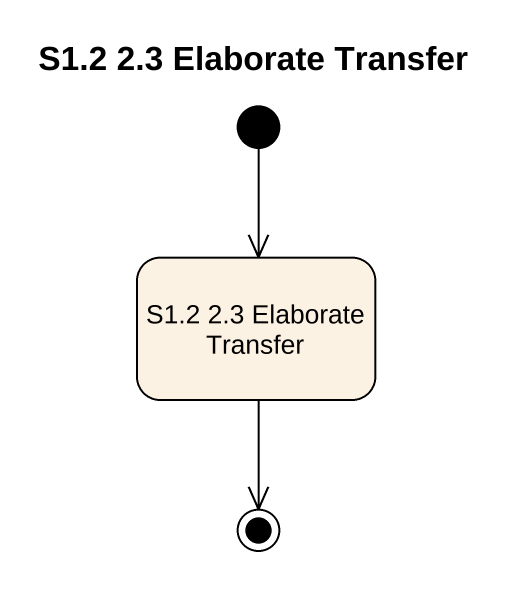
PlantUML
@startuml
title S1.2 2.3 Elaborate Transfer
hide empty description
state "S1.2 2.3 Elaborate Transfer" as S1_2_2_3_Elaborate_Transfer
[*] --> S1_2_2_3_Elaborate_Transfer
S1_2_2_3_Elaborate_Transfer --> [*]
@enduml
